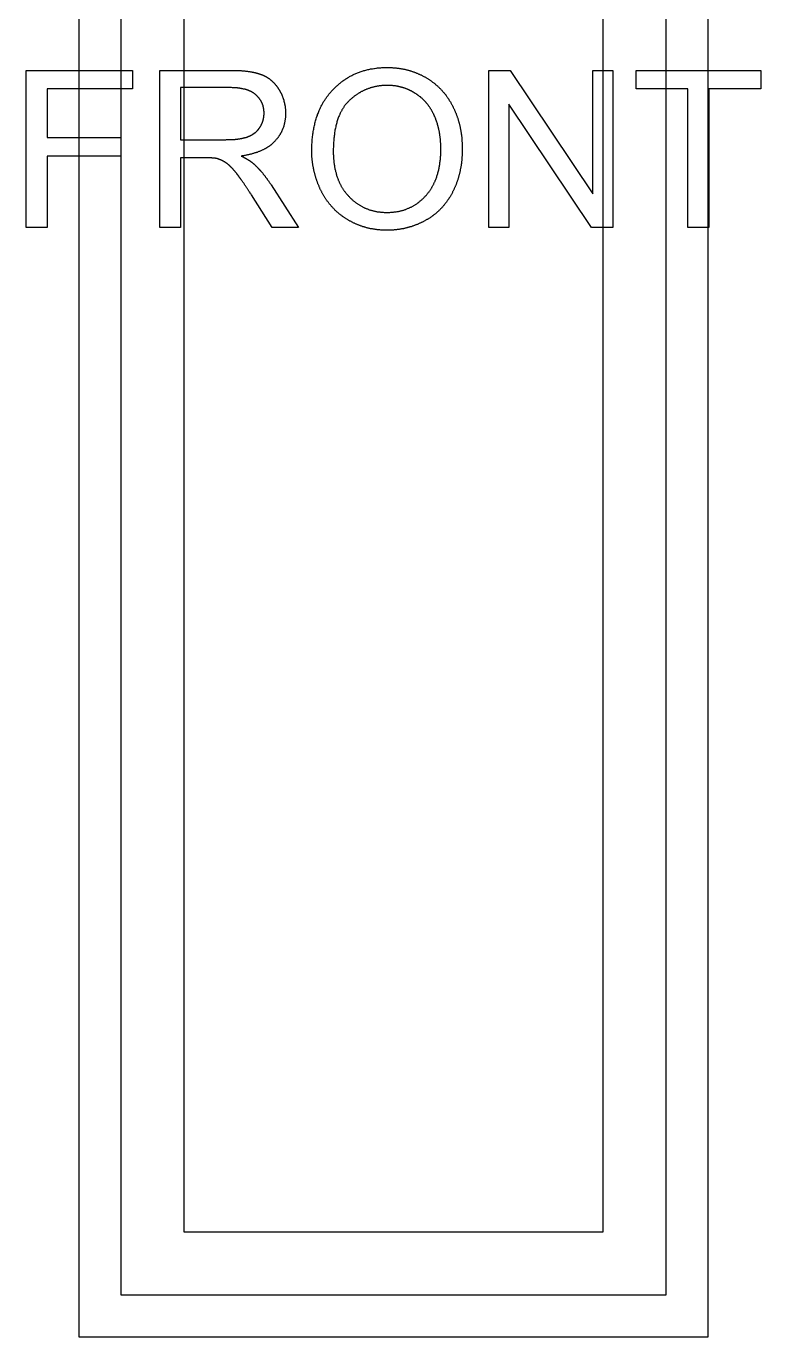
# Model space of a CAD drawing. Extents: x -140 to 139, y -60 to 60.
# Drawn here: x 131.5 to 138.5, y -12.5 to 0 of the extents above; entities that cross this region are included whole.
import ezdxf

# ---------------------------------------------------------------- set-up
doc = ezdxf.new("R2010")
doc.units = 0
doc.layers.add('ENGRAVE', color=5, linetype='Continuous')

msp = doc.modelspace()

# ---------------------------------------------------------------- linework, layer by layer
at = {"layer": 'ENGRAVE', "color": 5}
for points in [[(138, 12.5), (132, 12.5), (132, -12.5), (138, -12.5), (138, 12.5)], [(137.6, 12.1), (132.4, 12.1), (132.4, -12.1), (137.6, -12.1), (137.6, 12.1)]]:
    msp.add_lwpolyline(points, close=True, dxfattribs=at)
for points in [[(133, 11.5), (133, -11.5)], [(137, -11.5), (137, 11.5)], [(131.499, -1.921), (131.499, -0.421)], [(131.499, -0.421), (132.511, -0.421)], [(132.511, -0.421), (132.511, -0.598)], [(132.771, -1.921), (132.771, -0.421)], [(132.771, -0.421), (133.437, -0.421)], [(133.437, -0.421), (133.445, -0.421), (133.452, -0.421), (133.46, -0.421), (133.468, -0.421), (133.476, -0.421), (133.483, -0.421), (133.491, -0.421), (133.498, -0.422), (133.506, -0.422), (133.513, -0.422), (133.52, -0.423), (133.527, -0.423), (133.535, -0.423), (133.542, -0.424), (133.548, -0.424), (133.555, -0.425), (133.562, -0.425), (133.569, -0.426), (133.575, -0.426), (133.582, -0.427), (133.588, -0.428), (133.595, -0.429), (133.601, -0.429), (133.607, -0.43), (133.613, -0.431), (133.619, -0.432), (133.625, -0.432), (133.631, -0.433), (133.638, -0.434), (133.644, -0.435), (133.649, -0.436), (133.654, -0.437), (133.658, -0.438), (133.661, -0.439), (133.664, -0.439), (133.667, -0.44), (133.669, -0.44), (133.672, -0.441), (133.675, -0.442), (133.678, -0.442), (133.681, -0.443), (133.684, -0.444), (133.687, -0.444), (133.69, -0.445), (133.693, -0.446), (133.695, -0.447), (133.698, -0.447), (133.701, -0.448), (133.704, -0.449), (133.706, -0.45), (133.709, -0.45), (133.712, -0.451), (133.714, -0.452), (133.717, -0.453), (133.719, -0.454), (133.722, -0.454), (133.725, -0.455), (133.727, -0.456), (133.729, -0.457), (133.732, -0.458), (133.734, -0.459), (133.737, -0.46), (133.739, -0.461), (133.741, -0.461)], [(133.741, -0.461), (133.745, -0.463), (133.748, -0.464), (133.751, -0.465), (133.754, -0.466), (133.757, -0.468), (133.76, -0.469), (133.763, -0.471), (133.766, -0.472), (133.769, -0.473), (133.772, -0.475), (133.775, -0.476), (133.778, -0.478), (133.781, -0.479), (133.784, -0.481), (133.787, -0.483), (133.789, -0.484), (133.792, -0.486), (133.795, -0.488), (133.798, -0.489), (133.801, -0.491), (133.803, -0.493), (133.806, -0.495), (133.809, -0.497), (133.812, -0.499), (133.814, -0.5), (133.817, -0.502), (133.82, -0.504), (133.822, -0.506), (133.825, -0.508), (133.827, -0.51), (133.83, -0.512), (133.832, -0.514), (133.835, -0.517), (133.838, -0.519), (133.84, -0.521), (133.843, -0.524), (133.846, -0.526), (133.848, -0.529), (133.851, -0.531), (133.853, -0.534), (133.856, -0.536), (133.859, -0.539), (133.861, -0.541), (133.863, -0.544), (133.866, -0.547), (133.868, -0.549), (133.871, -0.552), (133.873, -0.555), (133.876, -0.558), (133.878, -0.561), (133.88, -0.563), (133.882, -0.566), (133.885, -0.569), (133.887, -0.572), (133.889, -0.575), (133.891, -0.578), (133.894, -0.581), (133.896, -0.584), (133.898, -0.588), (133.9, -0.591), (133.902, -0.594), (133.904, -0.597), (133.906, -0.6), (133.908, -0.604)], [(134.422, -0.606), (134.428, -0.6), (134.434, -0.593), (134.44, -0.587), (134.446, -0.581), (134.453, -0.575), (134.459, -0.569), (134.465, -0.564), (134.472, -0.558), (134.478, -0.553), (134.485, -0.547), (134.491, -0.542), (134.498, -0.536), (134.504, -0.531), (134.511, -0.526), (134.518, -0.521), (134.525, -0.516), (134.532, -0.512), (134.538, -0.507), (134.545, -0.502), (134.552, -0.498), (134.56, -0.493), (134.567, -0.489), (134.574, -0.485), (134.581, -0.481), (134.588, -0.477), (134.596, -0.473), (134.603, -0.469), (134.611, -0.465), (134.618, -0.462), (134.625, -0.458), (134.633, -0.455), (134.641, -0.451), (134.649, -0.448), (134.657, -0.445), (134.666, -0.441), (134.675, -0.438), (134.683, -0.435), (134.692, -0.432), (134.701, -0.429), (134.71, -0.426), (134.718, -0.424), (134.727, -0.421), (134.736, -0.419), (134.745, -0.416), (134.755, -0.414), (134.764, -0.412), (134.773, -0.41), (134.782, -0.408), (134.792, -0.407), (134.801, -0.405), (134.811, -0.403), (134.82, -0.402), (134.83, -0.401), (134.839, -0.4), (134.849, -0.398), (134.859, -0.398), (134.869, -0.397), (134.879, -0.396), (134.889, -0.395), (134.899, -0.395), (134.909, -0.394), (134.919, -0.394), (134.929, -0.394), (134.94, -0.394)], [(134.94, -0.394), (134.946, -0.394), (134.953, -0.394), (134.96, -0.394), (134.966, -0.394), (134.973, -0.395), (134.98, -0.395), (134.986, -0.395), (134.993, -0.396), (134.999, -0.396), (135.006, -0.397), (135.012, -0.397), (135.019, -0.398), (135.025, -0.398), (135.031, -0.399), (135.038, -0.4), (135.044, -0.401), (135.051, -0.401), (135.057, -0.402), (135.063, -0.403), (135.07, -0.404), (135.076, -0.405), (135.082, -0.406), (135.088, -0.408), (135.095, -0.409), (135.101, -0.41), (135.107, -0.411), (135.113, -0.413), (135.119, -0.414), (135.125, -0.416), (135.131, -0.417), (135.138, -0.419), (135.143, -0.42), (135.149, -0.422), (135.155, -0.424), (135.16, -0.425), (135.166, -0.427), (135.171, -0.429), (135.177, -0.431), (135.182, -0.432), (135.188, -0.434), (135.193, -0.436), (135.199, -0.438), (135.204, -0.44), (135.21, -0.442), (135.215, -0.444), (135.22, -0.447), (135.226, -0.449), (135.231, -0.451), (135.236, -0.453), (135.242, -0.456), (135.247, -0.458), (135.252, -0.46), (135.258, -0.463), (135.263, -0.465), (135.268, -0.468), (135.273, -0.471), (135.278, -0.473), (135.284, -0.476), (135.289, -0.479), (135.294, -0.482), (135.299, -0.484), (135.304, -0.487), (135.309, -0.49), (135.314, -0.493)], [(135.314, -0.493), (135.319, -0.496), (135.324, -0.499), (135.329, -0.503), (135.334, -0.506), (135.339, -0.509), (135.344, -0.512), (135.349, -0.516), (135.354, -0.519), (135.359, -0.522), (135.364, -0.526), (135.369, -0.529), (135.373, -0.533), (135.378, -0.536), (135.383, -0.54), (135.387, -0.543), (135.392, -0.547), (135.396, -0.551), (135.401, -0.555), (135.405, -0.558), (135.41, -0.562), (135.414, -0.566), (135.418, -0.57), (135.423, -0.574), (135.427, -0.578), (135.431, -0.582), (135.435, -0.586), (135.439, -0.59), (135.444, -0.594), (135.448, -0.598), (135.452, -0.602), (135.456, -0.606), (135.46, -0.611), (135.464, -0.615), (135.468, -0.619), (135.471, -0.624), (135.475, -0.628), (135.479, -0.633), (135.483, -0.638), (135.487, -0.642), (135.491, -0.647), (135.494, -0.652), (135.498, -0.656), (135.501, -0.661), (135.505, -0.666), (135.509, -0.671), (135.512, -0.676), (135.515, -0.681), (135.519, -0.686), (135.522, -0.691), (135.526, -0.696), (135.529, -0.701), (135.532, -0.706), (135.535, -0.711), (135.538, -0.716), (135.542, -0.721), (135.545, -0.727), (135.548, -0.732), (135.551, -0.737), (135.554, -0.743), (135.557, -0.748), (135.559, -0.754), (135.562, -0.759), (135.565, -0.765), (135.568, -0.77)], [(135.91, -1.921), (135.91, -0.421)], [(135.91, -0.421), (136.113, -0.421)], [(136.113, -0.421), (136.901, -1.598)], [(136.901, -1.598), (136.901, -0.421)], [(136.901, -0.421), (137.091, -0.421)], [(137.091, -0.421), (137.091, -1.921)], [(137.312, -0.598), (137.312, -0.421)], [(137.312, -0.421), (138.501, -0.421)], [(138.501, -0.421), (138.501, -0.598)], [(132.511, -0.598), (131.697, -0.598)], [(131.697, -0.598), (131.697, -1.062)], [(133.445, -0.586), (132.97, -0.586)], [(132.97, -0.586), (132.97, -1.083)], [(133.688, -0.655), (133.686, -0.653), (133.685, -0.652), (133.683, -0.65), (133.681, -0.648), (133.679, -0.647), (133.677, -0.645), (133.675, -0.644), (133.673, -0.642), (133.671, -0.641), (133.669, -0.639), (133.667, -0.638), (133.664, -0.637), (133.662, -0.635), (133.66, -0.634), (133.658, -0.633), (133.656, -0.631), (133.653, -0.63), (133.651, -0.629), (133.649, -0.627), (133.647, -0.626), (133.644, -0.625), (133.642, -0.624), (133.639, -0.622), (133.637, -0.621), (133.634, -0.62), (133.632, -0.619), (133.629, -0.618), (133.627, -0.617), (133.625, -0.616), (133.622, -0.615), (133.62, -0.614), (133.617, -0.613), (133.613, -0.611), (133.608, -0.61), (133.604, -0.608), (133.599, -0.606), (133.594, -0.605), (133.589, -0.604), (133.585, -0.602), (133.58, -0.601), (133.575, -0.6), (133.57, -0.599), (133.565, -0.598), (133.56, -0.597), (133.555, -0.596), (133.55, -0.595), (133.545, -0.594), (133.539, -0.593), (133.534, -0.592), (133.528, -0.591), (133.523, -0.591), (133.517, -0.59), (133.512, -0.589), (133.506, -0.589), (133.5, -0.588), (133.494, -0.588), (133.488, -0.588), (133.482, -0.587), (133.476, -0.587), (133.47, -0.587), (133.464, -0.587), (133.457, -0.586), (133.451, -0.586), (133.445, -0.586)], [(133.908, -0.604), (133.91, -0.607), (133.912, -0.61), (133.914, -0.613), (133.916, -0.616), (133.917, -0.62), (133.919, -0.623), (133.921, -0.626), (133.923, -0.629), (133.924, -0.632), (133.926, -0.636), (133.928, -0.639), (133.929, -0.642), (133.931, -0.645), (133.932, -0.649), (133.934, -0.652), (133.935, -0.655), (133.937, -0.659), (133.938, -0.662), (133.939, -0.665), (133.941, -0.669), (133.942, -0.672), (133.943, -0.675), (133.945, -0.679), (133.946, -0.682), (133.947, -0.686), (133.948, -0.689), (133.949, -0.692), (133.95, -0.696), (133.951, -0.699), (133.953, -0.703), (133.954, -0.706), (133.955, -0.71), (133.956, -0.713), (133.956, -0.717), (133.957, -0.72), (133.958, -0.724), (133.959, -0.728), (133.96, -0.731), (133.961, -0.735), (133.962, -0.739), (133.962, -0.742), (133.963, -0.746), (133.964, -0.75), (133.964, -0.753), (133.965, -0.757), (133.966, -0.761), (133.966, -0.765), (133.967, -0.768), (133.967, -0.772), (133.968, -0.776), (133.968, -0.78), (133.968, -0.783), (133.969, -0.787), (133.969, -0.791), (133.969, -0.795), (133.97, -0.799), (133.97, -0.803), (133.97, -0.806), (133.97, -0.81), (133.97, -0.814), (133.971, -0.818), (133.971, -0.822), (133.971, -0.826), (133.971, -0.83)], [(134.221, -1.19), (134.221, -1.177), (134.222, -1.164), (134.222, -1.151), (134.222, -1.138), (134.223, -1.126), (134.224, -1.113), (134.224, -1.101), (134.225, -1.088), (134.226, -1.076), (134.228, -1.064), (134.229, -1.052), (134.23, -1.04), (134.232, -1.028), (134.233, -1.016), (134.235, -1.004), (134.237, -0.993), (134.239, -0.981), (134.241, -0.97), (134.244, -0.959), (134.246, -0.948), (134.249, -0.937), (134.251, -0.926), (134.254, -0.915), (134.257, -0.904), (134.26, -0.893), (134.263, -0.883), (134.266, -0.872), (134.27, -0.862), (134.274, -0.851), (134.277, -0.841), (134.281, -0.831), (134.285, -0.822), (134.288, -0.813), (134.291, -0.805), (134.294, -0.798), (134.298, -0.791), (134.301, -0.784), (134.305, -0.776), (134.308, -0.769), (134.312, -0.762), (134.316, -0.754), (134.319, -0.747), (134.323, -0.74), (134.327, -0.733), (134.331, -0.726), (134.335, -0.719), (134.339, -0.713), (134.344, -0.706), (134.348, -0.699), (134.352, -0.692), (134.357, -0.686), (134.361, -0.679), (134.366, -0.673), (134.371, -0.666), (134.376, -0.66), (134.38, -0.654), (134.385, -0.648), (134.39, -0.641), (134.395, -0.635), (134.401, -0.629), (134.406, -0.623), (134.411, -0.617), (134.416, -0.612), (134.422, -0.606)], [(134.941, -0.565), (134.934, -0.565), (134.928, -0.565), (134.921, -0.565), (134.915, -0.565), (134.908, -0.566), (134.902, -0.566), (134.895, -0.567), (134.889, -0.567), (134.883, -0.568), (134.876, -0.568), (134.87, -0.569), (134.864, -0.57), (134.857, -0.571), (134.851, -0.572), (134.845, -0.573), (134.839, -0.574), (134.833, -0.575), (134.827, -0.576), (134.821, -0.578), (134.815, -0.579), (134.809, -0.58), (134.803, -0.582), (134.797, -0.584), (134.791, -0.585), (134.785, -0.587), (134.779, -0.589), (134.773, -0.591), (134.767, -0.593), (134.762, -0.595), (134.756, -0.597), (134.75, -0.599), (134.744, -0.601), (134.739, -0.603), (134.733, -0.606), (134.727, -0.608), (134.722, -0.611), (134.716, -0.613), (134.711, -0.616), (134.705, -0.619), (134.7, -0.622), (134.694, -0.624), (134.689, -0.627), (134.684, -0.63), (134.678, -0.634), (134.673, -0.637), (134.668, -0.64), (134.662, -0.643), (134.657, -0.647), (134.652, -0.65), (134.647, -0.654), (134.642, -0.657), (134.637, -0.661), (134.632, -0.664), (134.626, -0.668), (134.621, -0.672), (134.616, -0.676), (134.611, -0.68), (134.607, -0.684), (134.602, -0.688), (134.597, -0.693), (134.592, -0.697), (134.587, -0.701), (134.582, -0.706), (134.577, -0.71)], [(135.208, -0.641), (135.204, -0.638), (135.2, -0.636), (135.197, -0.634), (135.193, -0.632), (135.189, -0.629), (135.186, -0.627), (135.182, -0.625), (135.178, -0.623), (135.175, -0.621), (135.171, -0.619), (135.167, -0.617), (135.163, -0.615), (135.16, -0.614), (135.156, -0.612), (135.152, -0.61), (135.148, -0.608), (135.144, -0.606), (135.14, -0.605), (135.137, -0.603), (135.133, -0.601), (135.129, -0.6), (135.125, -0.598), (135.121, -0.597), (135.117, -0.595), (135.113, -0.594), (135.109, -0.592), (135.105, -0.591), (135.101, -0.59), (135.097, -0.588), (135.093, -0.587), (135.089, -0.586), (135.085, -0.585), (135.081, -0.584), (135.077, -0.582), (135.072, -0.581), (135.068, -0.58), (135.064, -0.579), (135.059, -0.578), (135.055, -0.577), (135.05, -0.576), (135.046, -0.575), (135.042, -0.574), (135.037, -0.573), (135.033, -0.573), (135.028, -0.572), (135.024, -0.571), (135.019, -0.57), (135.015, -0.57), (135.01, -0.569), (135.006, -0.569), (135.001, -0.568), (134.997, -0.568), (134.992, -0.567), (134.987, -0.567), (134.983, -0.566), (134.978, -0.566), (134.974, -0.566), (134.969, -0.565), (134.964, -0.565), (134.96, -0.565), (134.955, -0.565), (134.95, -0.565), (134.945, -0.565), (134.941, -0.565)], [(137.807, -0.598), (137.312, -0.598)], [(137.807, -1.921), (137.807, -0.598)], [(138.501, -0.598), (138.005, -0.598)], [(138.005, -0.598), (138.005, -1.921)], [(133.766, -0.83), (133.766, -0.826), (133.766, -0.823), (133.766, -0.82), (133.766, -0.816), (133.766, -0.813), (133.765, -0.81), (133.765, -0.807), (133.765, -0.803), (133.764, -0.8), (133.764, -0.797), (133.764, -0.794), (133.763, -0.791), (133.763, -0.788), (133.762, -0.785), (133.762, -0.781), (133.761, -0.778), (133.76, -0.775), (133.76, -0.772), (133.759, -0.769), (133.758, -0.766), (133.757, -0.763), (133.757, -0.76), (133.756, -0.757), (133.755, -0.754), (133.754, -0.752), (133.753, -0.749), (133.752, -0.746), (133.751, -0.743), (133.75, -0.74), (133.748, -0.737), (133.747, -0.734), (133.746, -0.732), (133.745, -0.729), (133.744, -0.726), (133.742, -0.724), (133.741, -0.721), (133.74, -0.718), (133.738, -0.716), (133.737, -0.713), (133.735, -0.711), (133.734, -0.708), (133.732, -0.706), (133.73, -0.703), (133.729, -0.701), (133.727, -0.698), (133.725, -0.696), (133.724, -0.693), (133.722, -0.691), (133.72, -0.689), (133.718, -0.686), (133.716, -0.684), (133.714, -0.682), (133.712, -0.679), (133.71, -0.677), (133.708, -0.675), (133.706, -0.672), (133.704, -0.67), (133.702, -0.668), (133.7, -0.666), (133.698, -0.663), (133.695, -0.661), (133.693, -0.659), (133.691, -0.657), (133.688, -0.655)], [(134.577, -0.71), (134.574, -0.714), (134.57, -0.717), (134.567, -0.721), (134.563, -0.724), (134.56, -0.728), (134.557, -0.732), (134.553, -0.736), (134.55, -0.739), (134.547, -0.743), (134.543, -0.747), (134.54, -0.751), (134.537, -0.755), (134.534, -0.76), (134.531, -0.764), (134.528, -0.768), (134.525, -0.772), (134.522, -0.777), (134.519, -0.781), (134.517, -0.786), (134.514, -0.79), (134.511, -0.795), (134.508, -0.799), (134.506, -0.804), (134.503, -0.809), (134.5, -0.814), (134.498, -0.819), (134.495, -0.823), (134.493, -0.828), (134.491, -0.833), (134.489, -0.837), (134.487, -0.842), (134.484, -0.849), (134.481, -0.856), (134.477, -0.865), (134.474, -0.874), (134.47, -0.884), (134.467, -0.893), (134.464, -0.902), (134.461, -0.911), (134.459, -0.921), (134.456, -0.93), (134.453, -0.94), (134.451, -0.95), (134.449, -0.96), (134.446, -0.971), (134.444, -0.981), (134.442, -0.992), (134.44, -1.002), (134.439, -1.013), (134.437, -1.024), (134.436, -1.035), (134.434, -1.046), (134.433, -1.058), (134.432, -1.069), (134.431, -1.081), (134.43, -1.093), (134.429, -1.105), (134.428, -1.117), (134.427, -1.129), (134.427, -1.142), (134.427, -1.154), (134.426, -1.167), (134.426, -1.18), (134.426, -1.193)], [(135.389, -0.852), (135.387, -0.848), (135.385, -0.844), (135.383, -0.839), (135.381, -0.835), (135.379, -0.831), (135.376, -0.826), (135.374, -0.822), (135.372, -0.818), (135.37, -0.814), (135.368, -0.81), (135.365, -0.806), (135.363, -0.802), (135.361, -0.798), (135.358, -0.794), (135.356, -0.79), (135.353, -0.786), (135.351, -0.782), (135.348, -0.778), (135.346, -0.774), (135.343, -0.77), (135.341, -0.767), (135.338, -0.763), (135.335, -0.759), (135.333, -0.756), (135.33, -0.752), (135.327, -0.748), (135.324, -0.745), (135.322, -0.741), (135.319, -0.738), (135.316, -0.734), (135.313, -0.731), (135.31, -0.728), (135.307, -0.724), (135.304, -0.721), (135.302, -0.718), (135.299, -0.715), (135.296, -0.712), (135.293, -0.709), (135.29, -0.706), (135.287, -0.703), (135.284, -0.7), (135.281, -0.697), (135.278, -0.694), (135.275, -0.691), (135.272, -0.689), (135.269, -0.686), (135.265, -0.683), (135.262, -0.68), (135.259, -0.678), (135.256, -0.675), (135.253, -0.672), (135.249, -0.67), (135.246, -0.667), (135.243, -0.665), (135.239, -0.662), (135.236, -0.66), (135.232, -0.657), (135.229, -0.655), (135.225, -0.652), (135.222, -0.65), (135.218, -0.647), (135.215, -0.645), (135.211, -0.643), (135.208, -0.641)], [(136.888, -1.921), (136.1, -0.742)], [(136.1, -0.742), (136.1, -1.921)], [(133.726, -0.965), (133.727, -0.963), (133.729, -0.961), (133.73, -0.959), (133.731, -0.957), (133.732, -0.955), (133.733, -0.953), (133.734, -0.951), (133.736, -0.949), (133.737, -0.947), (133.738, -0.945), (133.739, -0.943), (133.74, -0.941), (133.741, -0.939), (133.742, -0.937), (133.743, -0.935), (133.744, -0.933), (133.745, -0.931), (133.746, -0.929), (133.746, -0.927), (133.747, -0.924), (133.748, -0.922), (133.749, -0.92), (133.75, -0.918), (133.751, -0.916), (133.751, -0.914), (133.752, -0.912), (133.753, -0.91), (133.754, -0.908), (133.754, -0.906), (133.755, -0.903), (133.756, -0.901), (133.756, -0.899), (133.757, -0.897), (133.757, -0.895), (133.758, -0.893), (133.759, -0.891), (133.759, -0.889), (133.76, -0.887), (133.76, -0.884), (133.761, -0.882), (133.761, -0.88), (133.761, -0.878), (133.762, -0.876), (133.762, -0.874), (133.763, -0.872), (133.763, -0.869), (133.763, -0.867), (133.764, -0.865), (133.764, -0.863), (133.764, -0.861), (133.764, -0.859), (133.765, -0.856), (133.765, -0.854), (133.765, -0.852), (133.765, -0.85), (133.765, -0.848), (133.766, -0.845), (133.766, -0.843), (133.766, -0.841), (133.766, -0.839), (133.766, -0.837), (133.766, -0.834), (133.766, -0.832), (133.766, -0.83)], [(133.971, -0.83), (133.971, -0.835), (133.971, -0.84), (133.97, -0.845), (133.97, -0.85), (133.97, -0.855), (133.97, -0.86), (133.969, -0.865), (133.969, -0.87), (133.969, -0.875), (133.968, -0.88), (133.967, -0.885), (133.967, -0.89), (133.966, -0.894), (133.965, -0.899), (133.965, -0.904), (133.964, -0.909), (133.963, -0.913), (133.962, -0.918), (133.961, -0.923), (133.96, -0.927), (133.959, -0.932), (133.958, -0.936), (133.957, -0.941), (133.955, -0.946), (133.954, -0.95), (133.953, -0.955), (133.951, -0.959), (133.95, -0.963), (133.948, -0.968), (133.947, -0.972), (133.945, -0.977), (133.943, -0.981), (133.942, -0.985), (133.94, -0.989), (133.938, -0.993), (133.936, -0.997), (133.935, -1.001), (133.933, -1.005), (133.931, -1.009), (133.929, -1.013), (133.927, -1.016), (133.925, -1.02), (133.923, -1.024), (133.921, -1.028), (133.918, -1.032), (133.916, -1.035), (133.914, -1.039), (133.911, -1.043), (133.909, -1.046), (133.907, -1.05), (133.904, -1.054), (133.902, -1.057), (133.899, -1.061), (133.896, -1.065), (133.894, -1.068), (133.891, -1.072), (133.888, -1.075), (133.885, -1.079), (133.882, -1.082), (133.879, -1.085), (133.876, -1.089), (133.873, -1.092), (133.87, -1.096), (133.867, -1.099)], [(135.451, -1.172), (135.451, -1.165), (135.451, -1.159), (135.451, -1.153), (135.451, -1.147), (135.451, -1.14), (135.451, -1.134), (135.45, -1.128), (135.45, -1.122), (135.45, -1.116), (135.449, -1.11), (135.449, -1.104), (135.449, -1.098), (135.448, -1.092), (135.448, -1.086), (135.447, -1.08), (135.447, -1.074), (135.446, -1.069), (135.445, -1.063), (135.445, -1.057), (135.444, -1.051), (135.443, -1.045), (135.442, -1.04), (135.441, -1.034), (135.441, -1.028), (135.44, -1.023), (135.439, -1.017), (135.438, -1.012), (135.437, -1.006), (135.436, -1), (135.435, -0.995), (135.433, -0.989), (135.432, -0.984), (135.431, -0.98), (135.43, -0.975), (135.429, -0.971), (135.428, -0.967), (135.427, -0.962), (135.426, -0.958), (135.425, -0.954), (135.424, -0.949), (135.423, -0.945), (135.421, -0.941), (135.42, -0.937), (135.419, -0.933), (135.418, -0.928), (135.416, -0.924), (135.415, -0.92), (135.414, -0.916), (135.412, -0.912), (135.411, -0.908), (135.41, -0.904), (135.408, -0.9), (135.407, -0.896), (135.405, -0.892), (135.404, -0.888), (135.402, -0.884), (135.4, -0.88), (135.399, -0.876), (135.397, -0.872), (135.396, -0.868), (135.394, -0.864), (135.392, -0.86), (135.391, -0.856), (135.389, -0.852)], [(135.568, -0.77), (135.57, -0.776), (135.573, -0.781), (135.575, -0.786), (135.578, -0.791), (135.58, -0.797), (135.583, -0.802), (135.585, -0.807), (135.587, -0.813), (135.589, -0.818), (135.592, -0.823), (135.594, -0.829), (135.596, -0.834), (135.598, -0.839), (135.6, -0.845), (135.602, -0.85), (135.604, -0.856), (135.606, -0.861), (135.608, -0.867), (135.61, -0.872), (135.612, -0.878), (135.614, -0.884), (135.615, -0.889), (135.617, -0.895), (135.619, -0.901), (135.62, -0.906), (135.622, -0.912), (135.624, -0.918), (135.625, -0.923), (135.627, -0.929), (135.628, -0.935), (135.629, -0.94), (135.631, -0.947), (135.632, -0.953), (135.634, -0.96), (135.635, -0.966), (135.637, -0.973), (135.638, -0.98), (135.639, -0.987), (135.641, -0.994), (135.642, -1), (135.643, -1.007), (135.644, -1.014), (135.645, -1.021), (135.646, -1.028), (135.647, -1.035), (135.648, -1.042), (135.649, -1.049), (135.65, -1.056), (135.65, -1.063), (135.651, -1.07), (135.652, -1.077), (135.652, -1.085), (135.653, -1.092), (135.653, -1.099), (135.654, -1.106), (135.654, -1.114), (135.655, -1.121), (135.655, -1.128), (135.655, -1.135), (135.655, -1.143), (135.656, -1.15), (135.656, -1.158), (135.656, -1.165), (135.656, -1.173)], [(133.609, -1.055), (133.612, -1.054), (133.614, -1.053), (133.617, -1.052), (133.619, -1.051), (133.622, -1.05), (133.624, -1.049), (133.627, -1.048), (133.629, -1.047), (133.631, -1.046), (133.634, -1.045), (133.636, -1.043), (133.638, -1.042), (133.641, -1.041), (133.643, -1.04), (133.645, -1.039), (133.647, -1.038), (133.65, -1.036), (133.652, -1.035), (133.654, -1.034), (133.656, -1.032), (133.658, -1.031), (133.66, -1.03), (133.662, -1.028), (133.664, -1.027), (133.667, -1.026), (133.669, -1.024), (133.671, -1.023), (133.673, -1.021), (133.675, -1.02), (133.676, -1.018), (133.678, -1.017), (133.68, -1.016), (133.682, -1.014), (133.684, -1.013), (133.685, -1.011), (133.687, -1.01), (133.688, -1.009), (133.69, -1.007), (133.692, -1.006), (133.693, -1.004), (133.695, -1.003), (133.696, -1.001), (133.698, -1), (133.699, -0.998), (133.701, -0.997), (133.702, -0.995), (133.704, -0.994), (133.705, -0.992), (133.707, -0.99), (133.708, -0.989), (133.709, -0.987), (133.711, -0.986), (133.712, -0.984), (133.714, -0.982), (133.715, -0.981), (133.716, -0.979), (133.717, -0.977), (133.719, -0.975), (133.72, -0.974), (133.721, -0.972), (133.723, -0.97), (133.724, -0.968), (133.725, -0.967), (133.726, -0.965)], [(131.697, -1.062), (132.401, -1.062)], [(132.401, -1.062), (132.401, -1.239)], [(132.97, -1.083), (133.397, -1.083)], [(133.397, -1.083), (133.402, -1.083), (133.407, -1.082), (133.412, -1.082), (133.418, -1.082), (133.423, -1.082), (133.428, -1.082), (133.433, -1.082), (133.438, -1.082), (133.443, -1.082), (133.448, -1.081), (133.452, -1.081), (133.457, -1.081), (133.462, -1.081), (133.467, -1.08), (133.471, -1.08), (133.476, -1.08), (133.481, -1.079), (133.485, -1.079), (133.49, -1.079), (133.494, -1.078), (133.498, -1.078), (133.503, -1.077), (133.507, -1.077), (133.511, -1.076), (133.515, -1.076), (133.519, -1.075), (133.524, -1.075), (133.528, -1.074), (133.532, -1.074), (133.536, -1.073), (133.54, -1.072), (133.544, -1.072), (133.546, -1.071), (133.549, -1.071), (133.551, -1.07), (133.553, -1.07), (133.555, -1.07), (133.557, -1.069), (133.559, -1.069), (133.562, -1.068), (133.564, -1.068), (133.566, -1.067), (133.568, -1.067), (133.57, -1.066), (133.572, -1.066), (133.574, -1.065), (133.577, -1.065), (133.579, -1.064), (133.581, -1.064), (133.583, -1.063), (133.585, -1.063), (133.587, -1.062), (133.589, -1.062), (133.591, -1.061), (133.593, -1.06), (133.595, -1.06), (133.597, -1.059), (133.598, -1.059), (133.6, -1.058), (133.602, -1.057), (133.604, -1.057), (133.606, -1.056), (133.608, -1.056), (133.609, -1.055)], [(133.867, -1.099), (133.865, -1.102), (133.862, -1.104), (133.859, -1.107), (133.856, -1.11), (133.854, -1.113), (133.851, -1.115), (133.848, -1.118), (133.845, -1.12), (133.842, -1.123), (133.839, -1.126), (133.836, -1.128), (133.833, -1.131), (133.83, -1.133), (133.827, -1.135), (133.824, -1.138), (133.82, -1.14), (133.817, -1.143), (133.814, -1.145), (133.811, -1.147), (133.807, -1.15), (133.804, -1.152), (133.8, -1.154), (133.797, -1.156), (133.793, -1.159), (133.79, -1.161), (133.786, -1.163), (133.783, -1.165), (133.779, -1.167), (133.776, -1.169), (133.772, -1.171), (133.768, -1.173), (133.764, -1.175), (133.759, -1.178), (133.753, -1.18), (133.747, -1.183), (133.741, -1.186), (133.735, -1.189), (133.729, -1.191), (133.723, -1.194), (133.717, -1.196), (133.711, -1.198), (133.705, -1.201), (133.699, -1.203), (133.692, -1.205), (133.686, -1.207), (133.679, -1.209), (133.673, -1.212), (133.666, -1.214), (133.659, -1.215), (133.652, -1.217), (133.645, -1.219), (133.638, -1.221), (133.631, -1.223), (133.624, -1.224), (133.617, -1.226), (133.609, -1.228), (133.602, -1.229), (133.595, -1.231), (133.587, -1.232), (133.579, -1.233), (133.572, -1.235), (133.564, -1.236), (133.556, -1.237), (133.548, -1.238)], [(132.401, -1.239), (131.697, -1.239)], [(131.697, -1.239), (131.697, -1.921)], [(133.548, -1.238), (133.551, -1.24), (133.554, -1.241), (133.557, -1.242), (133.56, -1.244), (133.563, -1.245), (133.566, -1.247), (133.569, -1.248), (133.571, -1.25), (133.574, -1.251), (133.577, -1.253), (133.58, -1.254), (133.582, -1.255), (133.585, -1.257), (133.588, -1.258), (133.59, -1.26), (133.593, -1.261), (133.595, -1.263), (133.598, -1.264), (133.6, -1.266), (133.603, -1.267), (133.605, -1.268), (133.608, -1.27), (133.61, -1.271), (133.613, -1.273), (133.615, -1.274), (133.617, -1.276), (133.619, -1.277), (133.622, -1.278), (133.624, -1.28), (133.626, -1.281), (133.629, -1.283), (133.631, -1.284), (133.632, -1.285), (133.633, -1.286), (133.635, -1.287), (133.636, -1.288), (133.637, -1.289), (133.638, -1.289), (133.64, -1.29), (133.641, -1.291), (133.642, -1.292), (133.643, -1.293), (133.645, -1.294), (133.646, -1.295), (133.647, -1.296), (133.648, -1.297), (133.649, -1.298), (133.651, -1.298), (133.652, -1.299), (133.653, -1.3), (133.654, -1.301), (133.655, -1.302), (133.656, -1.303), (133.657, -1.304), (133.658, -1.305), (133.66, -1.306), (133.661, -1.307), (133.662, -1.307), (133.663, -1.308), (133.664, -1.309), (133.665, -1.31), (133.666, -1.311), (133.667, -1.312), (133.668, -1.313)], [(134.307, -1.564), (134.305, -1.559), (134.302, -1.553), (134.299, -1.548), (134.297, -1.542), (134.294, -1.537), (134.292, -1.531), (134.29, -1.526), (134.287, -1.52), (134.285, -1.514), (134.283, -1.509), (134.28, -1.503), (134.278, -1.497), (134.276, -1.492), (134.274, -1.486), (134.272, -1.481), (134.27, -1.475), (134.268, -1.469), (134.266, -1.463), (134.264, -1.458), (134.262, -1.452), (134.26, -1.446), (134.258, -1.441), (134.257, -1.435), (134.255, -1.429), (134.253, -1.423), (134.252, -1.418), (134.25, -1.412), (134.249, -1.406), (134.247, -1.4), (134.246, -1.394), (134.244, -1.389), (134.243, -1.383), (134.242, -1.377), (134.24, -1.371), (134.239, -1.365), (134.238, -1.359), (134.237, -1.353), (134.236, -1.347), (134.235, -1.341), (134.233, -1.335), (134.232, -1.33), (134.232, -1.324), (134.231, -1.318), (134.23, -1.312), (134.229, -1.306), (134.228, -1.3), (134.227, -1.294), (134.227, -1.288), (134.226, -1.282), (134.225, -1.276), (134.225, -1.269), (134.224, -1.263), (134.224, -1.257), (134.223, -1.251), (134.223, -1.245), (134.223, -1.239), (134.222, -1.233), (134.222, -1.227), (134.222, -1.221), (134.222, -1.215), (134.222, -1.208), (134.221, -1.202), (134.221, -1.196), (134.221, -1.19)], [(134.426, -1.193), (134.426, -1.202), (134.426, -1.212), (134.426, -1.221), (134.427, -1.23), (134.427, -1.24), (134.428, -1.249), (134.428, -1.258), (134.429, -1.267), (134.43, -1.276), (134.43, -1.284), (134.431, -1.293), (134.432, -1.302), (134.433, -1.31), (134.435, -1.319), (134.436, -1.327), (134.437, -1.336), (134.439, -1.344), (134.44, -1.352), (134.442, -1.361), (134.444, -1.369), (134.446, -1.377), (134.447, -1.385), (134.449, -1.393), (134.452, -1.4), (134.454, -1.408), (134.456, -1.416), (134.458, -1.423), (134.461, -1.431), (134.463, -1.439), (134.466, -1.446), (134.469, -1.454), (134.471, -1.461), (134.474, -1.467), (134.476, -1.472), (134.479, -1.478), (134.481, -1.483), (134.483, -1.488), (134.486, -1.494), (134.488, -1.499), (134.491, -1.505), (134.494, -1.51), (134.497, -1.515), (134.499, -1.521), (134.502, -1.526), (134.505, -1.531), (134.508, -1.536), (134.511, -1.541), (134.514, -1.546), (134.517, -1.551), (134.521, -1.556), (134.524, -1.561), (134.527, -1.566), (134.531, -1.571), (134.534, -1.575), (134.538, -1.58), (134.541, -1.585), (134.545, -1.589), (134.548, -1.594), (134.552, -1.599), (134.556, -1.603), (134.56, -1.608), (134.563, -1.612), (134.567, -1.616), (134.571, -1.621)], [(135.306, -1.619), (135.31, -1.614), (135.314, -1.61), (135.317, -1.606), (135.321, -1.602), (135.325, -1.597), (135.328, -1.593), (135.332, -1.588), (135.335, -1.584), (135.339, -1.579), (135.342, -1.574), (135.345, -1.57), (135.349, -1.565), (135.352, -1.56), (135.355, -1.555), (135.358, -1.551), (135.361, -1.546), (135.364, -1.541), (135.367, -1.536), (135.37, -1.531), (135.373, -1.526), (135.376, -1.52), (135.378, -1.515), (135.381, -1.51), (135.384, -1.505), (135.386, -1.499), (135.389, -1.494), (135.392, -1.488), (135.394, -1.483), (135.396, -1.478), (135.398, -1.473), (135.401, -1.467), (135.403, -1.461), (135.406, -1.454), (135.409, -1.446), (135.412, -1.438), (135.414, -1.429), (135.417, -1.421), (135.42, -1.413), (135.422, -1.405), (135.424, -1.397), (135.426, -1.388), (135.429, -1.38), (135.431, -1.371), (135.432, -1.363), (135.434, -1.354), (135.436, -1.345), (135.438, -1.336), (135.439, -1.327), (135.441, -1.318), (135.442, -1.309), (135.443, -1.3), (135.444, -1.29), (135.446, -1.281), (135.447, -1.271), (135.447, -1.262), (135.448, -1.252), (135.449, -1.242), (135.45, -1.232), (135.45, -1.223), (135.45, -1.212), (135.451, -1.202), (135.451, -1.192), (135.451, -1.182), (135.451, -1.172)], [(135.656, -1.173), (135.656, -1.18), (135.656, -1.188), (135.656, -1.195), (135.655, -1.203), (135.655, -1.21), (135.655, -1.217), (135.655, -1.225), (135.654, -1.232), (135.654, -1.24), (135.653, -1.247), (135.653, -1.254), (135.652, -1.261), (135.652, -1.269), (135.651, -1.276), (135.65, -1.283), (135.649, -1.29), (135.649, -1.297), (135.648, -1.304), (135.647, -1.311), (135.646, -1.318), (135.645, -1.326), (135.644, -1.333), (135.642, -1.339), (135.641, -1.346), (135.64, -1.353), (135.639, -1.36), (135.637, -1.367), (135.636, -1.374), (135.635, -1.381), (135.633, -1.388), (135.632, -1.394), (135.63, -1.401), (135.628, -1.407), (135.627, -1.413), (135.625, -1.419), (135.624, -1.425), (135.622, -1.43), (135.621, -1.436), (135.619, -1.442), (135.617, -1.448), (135.615, -1.454), (135.614, -1.459), (135.612, -1.465), (135.61, -1.471), (135.608, -1.477), (135.606, -1.482), (135.604, -1.488), (135.602, -1.494), (135.6, -1.499), (135.598, -1.505), (135.596, -1.51), (135.593, -1.516), (135.591, -1.521), (135.589, -1.527), (135.587, -1.532), (135.584, -1.538), (135.582, -1.543), (135.579, -1.549), (135.577, -1.554), (135.574, -1.56), (135.572, -1.565), (135.569, -1.57), (135.566, -1.576), (135.564, -1.581)], [(133.2, -1.254), (132.97, -1.254)], [(132.97, -1.254), (132.97, -1.921)], [(133.311, -1.262), (133.31, -1.261), (133.309, -1.261), (133.309, -1.261), (133.308, -1.261), (133.307, -1.261), (133.307, -1.261), (133.306, -1.261), (133.305, -1.261), (133.304, -1.26), (133.304, -1.26), (133.303, -1.26), (133.302, -1.26), (133.302, -1.26), (133.301, -1.26), (133.3, -1.26), (133.299, -1.26), (133.298, -1.259), (133.298, -1.259), (133.297, -1.259), (133.296, -1.259), (133.295, -1.259), (133.294, -1.259), (133.294, -1.259), (133.293, -1.259), (133.292, -1.259), (133.291, -1.258), (133.29, -1.258), (133.289, -1.258), (133.289, -1.258), (133.288, -1.258), (133.287, -1.258), (133.286, -1.258), (133.284, -1.258), (133.282, -1.257), (133.28, -1.257), (133.277, -1.257), (133.275, -1.257), (133.273, -1.257), (133.27, -1.257), (133.268, -1.256), (133.266, -1.256), (133.263, -1.256), (133.261, -1.256), (133.258, -1.256), (133.256, -1.256), (133.253, -1.256), (133.251, -1.255), (133.248, -1.255), (133.245, -1.255), (133.243, -1.255), (133.24, -1.255), (133.237, -1.255), (133.234, -1.255), (133.231, -1.255), (133.228, -1.255), (133.225, -1.255), (133.222, -1.255), (133.219, -1.255), (133.216, -1.255), (133.213, -1.254), (133.21, -1.254), (133.207, -1.254), (133.203, -1.254), (133.2, -1.254)], [(133.401, -1.302), (133.399, -1.301), (133.398, -1.3), (133.396, -1.299), (133.395, -1.298), (133.394, -1.297), (133.392, -1.296), (133.391, -1.295), (133.389, -1.294), (133.388, -1.293), (133.386, -1.293), (133.385, -1.292), (133.383, -1.291), (133.382, -1.29), (133.38, -1.289), (133.379, -1.288), (133.377, -1.288), (133.376, -1.287), (133.375, -1.286), (133.373, -1.285), (133.372, -1.285), (133.37, -1.284), (133.369, -1.283), (133.367, -1.282), (133.366, -1.282), (133.364, -1.281), (133.363, -1.28), (133.361, -1.28), (133.36, -1.279), (133.358, -1.278), (133.357, -1.277), (133.355, -1.277), (133.354, -1.276), (133.353, -1.276), (133.351, -1.275), (133.35, -1.274), (133.349, -1.274), (133.347, -1.273), (133.346, -1.273), (133.345, -1.272), (133.343, -1.272), (133.342, -1.271), (133.341, -1.271), (133.339, -1.27), (133.338, -1.27), (133.336, -1.269), (133.335, -1.269), (133.334, -1.268), (133.332, -1.268), (133.331, -1.267), (133.33, -1.267), (133.328, -1.267), (133.327, -1.266), (133.326, -1.266), (133.324, -1.265), (133.323, -1.265), (133.322, -1.265), (133.32, -1.264), (133.319, -1.264), (133.318, -1.263), (133.316, -1.263), (133.315, -1.263), (133.313, -1.262), (133.312, -1.262), (133.311, -1.262)], [(133.502, -1.402), (133.5, -1.399), (133.498, -1.396), (133.495, -1.393), (133.493, -1.391), (133.491, -1.388), (133.489, -1.385), (133.487, -1.383), (133.485, -1.38), (133.482, -1.378), (133.48, -1.375), (133.478, -1.373), (133.476, -1.37), (133.474, -1.368), (133.472, -1.366), (133.47, -1.363), (133.468, -1.361), (133.466, -1.359), (133.464, -1.356), (133.461, -1.354), (133.459, -1.352), (133.457, -1.35), (133.455, -1.348), (133.453, -1.346), (133.451, -1.344), (133.449, -1.342), (133.447, -1.34), (133.445, -1.338), (133.443, -1.336), (133.441, -1.334), (133.439, -1.332), (133.437, -1.33), (133.436, -1.329), (133.434, -1.327), (133.433, -1.326), (133.432, -1.325), (133.431, -1.325), (133.43, -1.324), (133.429, -1.323), (133.428, -1.322), (133.427, -1.321), (133.425, -1.32), (133.424, -1.319), (133.423, -1.318), (133.422, -1.317), (133.421, -1.316), (133.42, -1.315), (133.419, -1.314), (133.418, -1.314), (133.417, -1.313), (133.416, -1.312), (133.415, -1.311), (133.413, -1.31), (133.412, -1.309), (133.411, -1.309), (133.41, -1.308), (133.409, -1.307), (133.408, -1.306), (133.407, -1.306), (133.406, -1.305), (133.405, -1.304), (133.404, -1.304), (133.403, -1.303), (133.402, -1.302), (133.401, -1.302)], [(133.668, -1.313), (133.67, -1.315), (133.673, -1.317), (133.675, -1.32), (133.678, -1.322), (133.68, -1.324), (133.682, -1.327), (133.685, -1.329), (133.687, -1.331), (133.69, -1.334), (133.692, -1.336), (133.695, -1.339), (133.697, -1.341), (133.699, -1.343), (133.702, -1.346), (133.704, -1.348), (133.707, -1.351), (133.709, -1.353), (133.711, -1.356), (133.714, -1.359), (133.716, -1.361), (133.719, -1.364), (133.721, -1.366), (133.723, -1.369), (133.726, -1.372), (133.728, -1.374), (133.731, -1.377), (133.733, -1.38), (133.735, -1.382), (133.738, -1.385), (133.74, -1.387), (133.742, -1.39), (133.745, -1.393), (133.747, -1.396), (133.75, -1.4), (133.753, -1.403), (133.756, -1.407), (133.759, -1.41), (133.762, -1.414), (133.764, -1.417), (133.767, -1.421), (133.77, -1.424), (133.773, -1.428), (133.775, -1.431), (133.778, -1.435), (133.781, -1.439), (133.784, -1.442), (133.787, -1.446), (133.789, -1.45), (133.792, -1.453), (133.795, -1.457), (133.797, -1.461), (133.8, -1.465), (133.803, -1.469), (133.806, -1.472), (133.808, -1.476), (133.811, -1.48), (133.814, -1.484), (133.816, -1.488), (133.819, -1.492), (133.822, -1.496), (133.825, -1.5), (133.827, -1.504), (133.83, -1.508), (133.833, -1.512)], [(133.645, -1.608), (133.642, -1.603), (133.638, -1.598), (133.635, -1.593), (133.632, -1.587), (133.628, -1.582), (133.625, -1.577), (133.622, -1.572), (133.618, -1.567), (133.615, -1.562), (133.612, -1.557), (133.609, -1.552), (133.605, -1.547), (133.602, -1.543), (133.599, -1.538), (133.596, -1.533), (133.593, -1.529), (133.59, -1.524), (133.587, -1.52), (133.584, -1.515), (133.581, -1.511), (133.578, -1.506), (133.575, -1.502), (133.572, -1.498), (133.569, -1.494), (133.566, -1.49), (133.563, -1.486), (133.561, -1.482), (133.558, -1.477), (133.555, -1.473), (133.552, -1.469), (133.549, -1.465), (133.547, -1.462), (133.545, -1.459), (133.543, -1.457), (133.542, -1.455), (133.541, -1.453), (133.539, -1.452), (133.538, -1.45), (133.536, -1.447), (133.535, -1.445), (133.533, -1.443), (133.532, -1.441), (133.53, -1.439), (133.529, -1.437), (133.528, -1.435), (133.526, -1.434), (133.525, -1.432), (133.523, -1.43), (133.522, -1.428), (133.521, -1.426), (133.519, -1.424), (133.518, -1.422), (133.517, -1.421), (133.515, -1.419), (133.514, -1.417), (133.512, -1.415), (133.511, -1.414), (133.51, -1.412), (133.509, -1.41), (133.507, -1.408), (133.506, -1.407), (133.505, -1.405), (133.503, -1.403), (133.502, -1.402)], [(133.844, -1.921), (133.645, -1.608)], [(133.833, -1.512), (134.093, -1.921)], [(134.56, -1.844), (134.555, -1.841), (134.55, -1.837), (134.545, -1.834), (134.54, -1.831), (134.535, -1.827), (134.53, -1.824), (134.525, -1.821), (134.52, -1.817), (134.515, -1.814), (134.51, -1.81), (134.505, -1.807), (134.5, -1.803), (134.496, -1.799), (134.491, -1.796), (134.486, -1.792), (134.482, -1.788), (134.477, -1.784), (134.473, -1.781), (134.468, -1.777), (134.464, -1.773), (134.46, -1.769), (134.455, -1.765), (134.451, -1.761), (134.447, -1.757), (134.442, -1.753), (134.438, -1.749), (134.434, -1.744), (134.43, -1.74), (134.426, -1.736), (134.422, -1.732), (134.418, -1.728), (134.414, -1.723), (134.41, -1.719), (134.406, -1.714), (134.402, -1.71), (134.398, -1.705), (134.394, -1.701), (134.391, -1.696), (134.387, -1.692), (134.383, -1.687), (134.38, -1.682), (134.376, -1.678), (134.373, -1.673), (134.369, -1.668), (134.366, -1.663), (134.362, -1.658), (134.359, -1.653), (134.355, -1.649), (134.352, -1.644), (134.349, -1.639), (134.346, -1.633), (134.342, -1.628), (134.339, -1.623), (134.336, -1.618), (134.333, -1.613), (134.33, -1.608), (134.327, -1.602), (134.324, -1.597), (134.321, -1.592), (134.318, -1.586), (134.316, -1.581), (134.313, -1.575), (134.31, -1.57), (134.307, -1.564)], [(134.571, -1.621), (134.576, -1.625), (134.58, -1.63), (134.585, -1.635), (134.59, -1.639), (134.594, -1.644), (134.599, -1.648), (134.604, -1.652), (134.608, -1.657), (134.613, -1.661), (134.618, -1.665), (134.623, -1.669), (134.628, -1.673), (134.633, -1.677), (134.638, -1.681), (134.643, -1.684), (134.648, -1.688), (134.653, -1.691), (134.658, -1.695), (134.663, -1.698), (134.668, -1.702), (134.674, -1.705), (134.679, -1.708), (134.684, -1.711), (134.689, -1.714), (134.695, -1.717), (134.7, -1.72), (134.706, -1.723), (134.711, -1.726), (134.717, -1.729), (134.722, -1.731), (134.728, -1.734), (134.733, -1.736), (134.739, -1.739), (134.745, -1.741), (134.751, -1.743), (134.757, -1.746), (134.763, -1.748), (134.769, -1.75), (134.775, -1.752), (134.781, -1.754), (134.787, -1.756), (134.793, -1.757), (134.799, -1.759), (134.805, -1.761), (134.812, -1.762), (134.818, -1.764), (134.824, -1.765), (134.831, -1.766), (134.837, -1.767), (134.844, -1.769), (134.85, -1.77), (134.857, -1.771), (134.863, -1.772), (134.87, -1.772), (134.876, -1.773), (134.883, -1.774), (134.89, -1.774), (134.896, -1.775), (134.903, -1.775), (134.91, -1.776), (134.917, -1.776), (134.924, -1.776), (134.931, -1.776), (134.938, -1.776)], [(134.938, -1.776), (134.945, -1.776), (134.952, -1.776), (134.959, -1.776), (134.966, -1.776), (134.973, -1.775), (134.98, -1.775), (134.987, -1.774), (134.994, -1.774), (135, -1.773), (135.007, -1.772), (135.014, -1.771), (135.021, -1.77), (135.027, -1.769), (135.034, -1.768), (135.041, -1.767), (135.047, -1.766), (135.054, -1.765), (135.06, -1.763), (135.066, -1.762), (135.073, -1.76), (135.079, -1.758), (135.085, -1.757), (135.092, -1.755), (135.098, -1.753), (135.104, -1.751), (135.11, -1.749), (135.116, -1.747), (135.122, -1.745), (135.128, -1.742), (135.134, -1.74), (135.14, -1.737), (135.146, -1.735), (135.152, -1.732), (135.157, -1.73), (135.163, -1.727), (135.168, -1.725), (135.174, -1.722), (135.179, -1.719), (135.184, -1.716), (135.19, -1.713), (135.195, -1.71), (135.2, -1.707), (135.205, -1.703), (135.21, -1.7), (135.216, -1.697), (135.221, -1.693), (135.226, -1.69), (135.231, -1.686), (135.236, -1.683), (135.241, -1.679), (135.246, -1.675), (135.25, -1.671), (135.255, -1.667), (135.26, -1.663), (135.265, -1.659), (135.27, -1.655), (135.274, -1.651), (135.279, -1.646), (135.283, -1.642), (135.288, -1.637), (135.293, -1.633), (135.297, -1.628), (135.301, -1.623), (135.306, -1.619)], [(135.564, -1.581), (135.561, -1.587), (135.558, -1.592), (135.555, -1.598), (135.552, -1.604), (135.549, -1.609), (135.545, -1.615), (135.542, -1.62), (135.539, -1.626), (135.536, -1.631), (135.532, -1.636), (135.529, -1.642), (135.526, -1.647), (135.522, -1.652), (135.519, -1.657), (135.515, -1.662), (135.512, -1.667), (135.508, -1.672), (135.504, -1.677), (135.501, -1.682), (135.497, -1.687), (135.493, -1.692), (135.489, -1.697), (135.486, -1.702), (135.482, -1.706), (135.478, -1.711), (135.474, -1.716), (135.47, -1.72), (135.466, -1.725), (135.462, -1.729), (135.458, -1.734), (135.453, -1.738), (135.449, -1.742), (135.445, -1.747), (135.441, -1.751), (135.437, -1.755), (135.433, -1.759), (135.429, -1.763), (135.425, -1.766), (135.42, -1.77), (135.416, -1.774), (135.412, -1.778), (135.408, -1.782), (135.403, -1.785), (135.399, -1.789), (135.394, -1.793), (135.39, -1.796), (135.385, -1.8), (135.381, -1.803), (135.376, -1.807), (135.371, -1.81), (135.367, -1.814), (135.362, -1.817), (135.357, -1.82), (135.353, -1.824), (135.348, -1.827), (135.343, -1.83), (135.338, -1.833), (135.333, -1.836), (135.328, -1.839), (135.323, -1.842), (135.318, -1.845), (135.313, -1.848), (135.308, -1.851), (135.303, -1.854)], [(134.939, -1.946), (134.932, -1.946), (134.925, -1.946), (134.918, -1.946), (134.911, -1.946), (134.904, -1.945), (134.898, -1.945), (134.891, -1.945), (134.884, -1.944), (134.878, -1.944), (134.871, -1.943), (134.864, -1.943), (134.858, -1.942), (134.851, -1.942), (134.845, -1.941), (134.838, -1.94), (134.832, -1.939), (134.825, -1.938), (134.819, -1.937), (134.812, -1.936), (134.806, -1.935), (134.799, -1.934), (134.793, -1.933), (134.787, -1.932), (134.78, -1.931), (134.774, -1.929), (134.768, -1.928), (134.762, -1.926), (134.755, -1.925), (134.749, -1.923), (134.743, -1.922), (134.737, -1.92), (134.731, -1.918), (134.725, -1.917), (134.719, -1.915), (134.714, -1.913), (134.708, -1.912), (134.703, -1.91), (134.697, -1.908), (134.692, -1.906), (134.686, -1.904), (134.681, -1.902), (134.675, -1.9), (134.67, -1.898), (134.664, -1.896), (134.659, -1.894), (134.653, -1.892), (134.648, -1.889), (134.643, -1.887), (134.637, -1.885), (134.632, -1.882), (134.627, -1.88), (134.622, -1.877), (134.616, -1.875), (134.611, -1.872), (134.606, -1.87), (134.601, -1.867), (134.596, -1.864), (134.59, -1.861), (134.585, -1.859), (134.58, -1.856), (134.575, -1.853), (134.57, -1.85), (134.565, -1.847), (134.56, -1.844)], [(135.303, -1.854), (135.298, -1.857), (135.292, -1.86), (135.287, -1.862), (135.282, -1.865), (135.277, -1.868), (135.271, -1.87), (135.266, -1.873), (135.261, -1.875), (135.255, -1.878), (135.25, -1.88), (135.245, -1.883), (135.239, -1.885), (135.234, -1.887), (135.228, -1.89), (135.223, -1.892), (135.217, -1.894), (135.212, -1.896), (135.207, -1.898), (135.201, -1.9), (135.196, -1.902), (135.19, -1.904), (135.185, -1.906), (135.179, -1.908), (135.174, -1.91), (135.168, -1.912), (135.162, -1.913), (135.157, -1.915), (135.151, -1.917), (135.146, -1.918), (135.14, -1.92), (135.135, -1.921), (135.129, -1.923), (135.123, -1.924), (135.117, -1.926), (135.112, -1.927), (135.106, -1.928), (135.1, -1.929), (135.094, -1.931), (135.088, -1.932), (135.083, -1.933), (135.077, -1.934), (135.071, -1.935), (135.065, -1.936), (135.059, -1.937), (135.053, -1.938), (135.047, -1.939), (135.041, -1.94), (135.035, -1.94), (135.029, -1.941), (135.024, -1.942), (135.018, -1.942), (135.012, -1.943), (135.006, -1.943), (135, -1.944), (134.993, -1.944), (134.987, -1.945), (134.981, -1.945), (134.975, -1.945), (134.969, -1.946), (134.963, -1.946), (134.957, -1.946), (134.951, -1.946), (134.945, -1.946), (134.939, -1.946)], [(131.697, -1.921), (131.499, -1.921)], [(132.97, -1.921), (132.771, -1.921)], [(134.093, -1.921), (133.844, -1.921)], [(136.1, -1.921), (135.91, -1.921)], [(137.091, -1.921), (136.888, -1.921)], [(138.005, -1.921), (137.807, -1.921)], [(133, -11.5), (137, -11.5)]]:
    msp.add_lwpolyline(points, dxfattribs=at)

doc.saveas('drawing.dxf')
